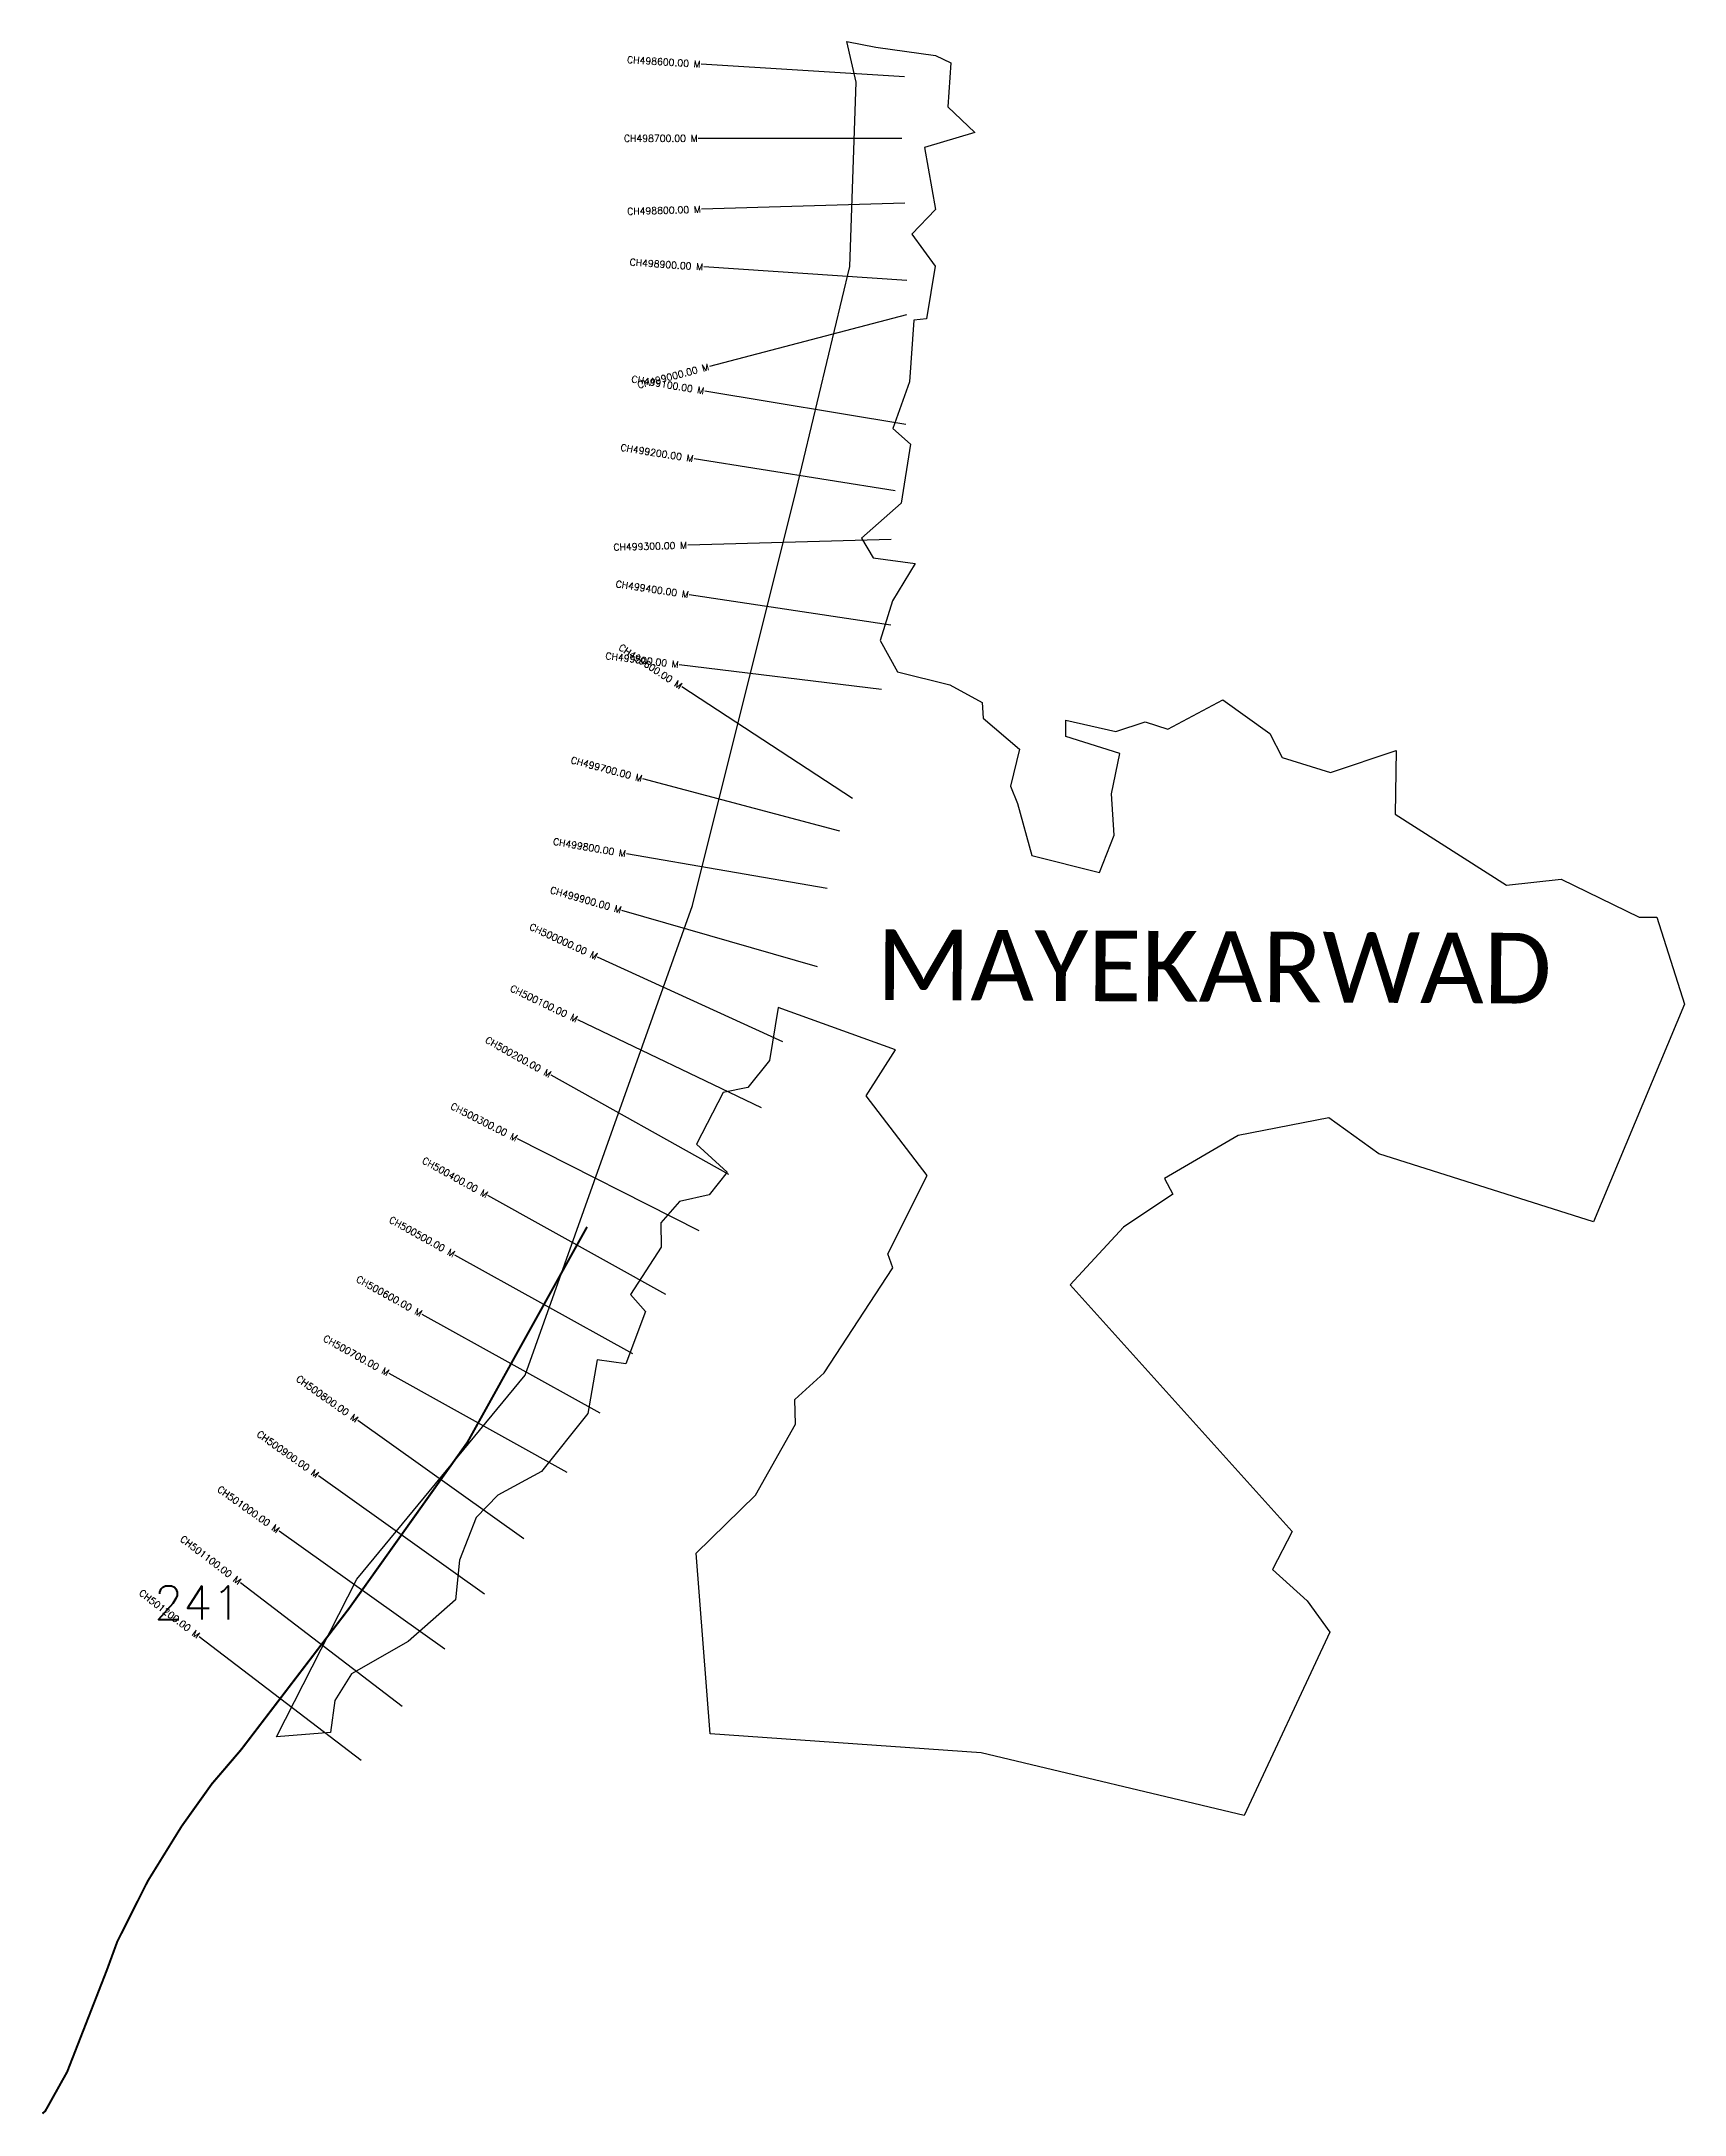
# Model space of a CAD drawing. Header units: metres. Extents: x 316753 to 319173, y 1884604 to 1887658.
import ezdxf
from ezdxf.enums import TextEntityAlignment as Align

# ---------------------------------------------------------------- set-up
doc = ezdxf.new("R2010")
doc.units = ezdxf.units.M
for name, color, linetype in [('ARTIFICIALLY PROTECTED', 4, 'Continuous'), ('CS', 134, 'Continuous'), ('CSMark', 6, 'Continuous'), ('village', 3, 'Continuous'), ('VILLAGE NAME', 250, 'Continuous')]:
    doc.layers.add(name, color=color, linetype=linetype)
doc.styles.get("Standard").update_dxf_attribs({"font": 'simplex.shx'})

msp = doc.modelspace()

# ---------------------------------------------------------------- linework, layer by layer
at = {"color": 6, "flags": 128}
msp.add_lwpolyline([(318651.8, 1886580.7), (318748.5, 1886613.1)], dxfattribs=at)
at = {"layer": 'ARTIFICIALLY PROTECTED', "const_width": 3, "flags": 128}
msp.add_lwpolyline([(317556.5, 1885911.4), (317526, 1885856.5), (317380.4, 1885594.3), (317205.6, 1885348.9), (317046.8, 1885141.1), (317003.7, 1885090.7), (316959.2, 1885028.3), (316909.3, 1884947.6), (316864.4, 1884858.4), (316849, 1884816.3), (316790.6, 1884666.6), (316758.4, 1884608.9), (316754.2, 1884605.1)], dxfattribs=at)
at = {"layer": 'CS'}
for p, q in [((318024.2, 1887605.7), (317724.8, 1887624.4)), ((318020.3, 1887515.2), (317720.3, 1887515.2)), ((318024.8, 1887419.9), (317725, 1887410.8)), ((318027.8, 1887305.7), (317728.5, 1887325.7)), ((318027.1, 1887255.2), (317736.9, 1887179)), ((318026, 1887093.5), (317730.1, 1887142.9)), ((318010.4, 1886996), (317714.1, 1887043)), ((318004.7, 1886924), (317704.8, 1886915.9)), ((318003.9, 1886798.1), (317707.2, 1886842.7)), ((317990.2, 1886703.3), (317692.4, 1886739.7)), ((317947.4, 1886542.7), (317696.3, 1886706.9)), ((317928.7, 1886494.3), (317638.8, 1886571.6)), ((317910.1, 1886409.8), (317614.5, 1886460.9)), ((317895.9, 1886294.4), (317607.7, 1886377.8)), ((317844.8, 1886183.9), (317572.1, 1886308.9)), ((317813.4, 1886086.9), (317542.9, 1886216.5)), ((317765.5, 1885988.7), (317503.5, 1886134.8)), ((317721.8, 1885905.5), (317454.1, 1886041)), ((317672.7, 1885811.8), (317410.5, 1885957.5)), ((317624.2, 1885724.4), (317361.9, 1885870)), ((317575.7, 1885637), (317313.4, 1885782.6)), ((317527.1, 1885549.5), (317264.8, 1885695.2)), ((317463.2, 1885452), (317218.8, 1885626)), ((317405.2, 1885370.5), (317160.8, 1885544.6)), ((317347.1, 1885289.1), (317102.8, 1885463.1)), ((317284.3, 1885204.9), (317046, 1885387.1)), ((317223.6, 1885125.4), (316985.2, 1885307.6))]:
    msp.add_line(p, q, dxfattribs=at)
at = {"layer": 'village', "color": 6}
for points in [[(319173.4, 1886239.7, 0), (319039.4, 1885918.8, 0), (318723.2, 1886019.2, 0), (318649.4, 1886072, 0), (318515.8, 1886046.2, 0), (318407.4, 1885982.9, 0), (318419.7, 1885959.8, 0), (318346.7, 1885911, 0), (318268.3, 1885825.9, 0), (318595.6, 1885462.8, 0), (318566.4, 1885406.8, 0), (318617.5, 1885360.6, 0), (318650.7, 1885314.4, 0), (318524.6, 1885044.4, 0), (318137.4, 1885136.4, 0), (317737.7, 1885164.4, 0), (317717.3, 1885430.7, 0), (317804.6, 1885516.1, 0), (317863.7, 1885621, 0), (317862.4, 1885656.9, 0), (317905.7, 1885696.3, 0), (318006.9, 1885850.9, 0), (317999.6, 1885871.6, 0), (318057.7, 1885987.1, 0), (317967.5, 1886104.5, 0), (318010.8, 1886172.3, 0), (317838.2, 1886234.7, 0), (317825.3, 1886156.8, 0), (317793.3, 1886116.8, 0), (317756.9, 1886109.5, 0), (317717.8, 1886033.2, 0), (317762.9, 1885992.2, 0), (317736.2, 1885958.8, 0), (317692.9, 1885948.9, 0), (317665.1, 1885917.4, 0), (317665.9, 1885881.8, 0), (317620.6, 1885811.9, 0), (317642.8, 1885787, 0), (317613.7, 1885709.9, 0), (317571.6, 1885715.8, 0), (317557.9, 1885636.6, 0), (317489.4, 1885551.1, 0), (317425.3, 1885516.4, 0), (317393.1, 1885483.3, 0), (317368.4, 1885420.4, 0), (317362.7, 1885362.1, 0), (317292.8, 1885300.7, 0), (317209.4, 1885253.1, 0), (317184.7, 1885213.5, 0), (317178.7, 1885166.4, 0), (317098.8, 1885159.9, 0), (317217.1, 1885392.2, 0), (317465.1, 1885693.2, 0), (317711.8, 1886384.9, 0), (317864.8, 1886996.6, 0), (317943.8, 1887326.4, 0), (317953.1, 1887597.8, 0), (317939.3, 1887658, 0), (317981.9, 1887649.8, 0), (318069.9, 1887637.3, 0), (318092.5, 1887626.5, 0), (318088, 1887561.5, 0), (318127.9, 1887523.9, 0), (318053.6, 1887501.7, 0), (318070.1, 1887410.6, 0), (318034.8, 1887374.2, 0), (318069.3, 1887326.9, 0), (318056.6, 1887249.4, 0), (318038.2, 1887247.2, 0), (318031.5, 1887156.6, 0), (318007.2, 1887087.8, 0), (318033.1, 1887064.5, 0), (318019.1, 1886977.9, 0), (317960.9, 1886926, 0), (317978, 1886897, 0), (318040.1, 1886888.6, 0), (318006.5, 1886833.8, 0), (317988.5, 1886775.4, 0), (318013.9, 1886729.2, 0), (318090.8, 1886710.2, 0), (318138.7, 1886683.9, 0), (318139.9, 1886660.8, 0), (318193.5, 1886615.5, 0), (318180.2, 1886561, 0), (318190.6, 1886535.3, 0), (318211.6, 1886458.6, 0), (318311.6, 1886433.8, 0), (318333.2, 1886488.4, 0), (318329, 1886549.7, 0), (318341.6, 1886609, 0), (318262.1, 1886633.8, 0), (318261.9, 1886657.8, 0), (318335.4, 1886641.3, 0), (318378.8, 1886655.7, 0), (318412.1, 1886645, 0), (318493.2, 1886687.8, 0), (318562.6, 1886638.4, 0), (318580.7, 1886603.2, 0), (318651.8, 1886580.7, 0)], [(318748.5, 1886613.1, 0), (318747.1, 1886519.7, 0), (318911.3, 1886414.8, 0), (318991.8, 1886423.6, 0), (319106.8, 1886367.6, 0), (319132.5, 1886367.7, 0), (319173.4, 1886239.7, 0)]]:
    msp.add_polyline3d(points, dxfattribs=at)

# ---------------------------------------------------------------- texts
at = {"insert": (316918.5, 1885382.8), "char_height": 50, "attachment_point": 1}
msp.add_mtext_dynamic_manual_height_columns('241', width=84.374, gutter_width=1, heights=[74.2], dxfattribs=at)
at = {"layer": 'CSMark'}
for s, rotation, p in [('CH498600.00 M', 356.4244, (317723.8, 1887624.5)), ('CH498800.00 M', 1.7339, (317724, 1887410.8)), ('CH498900.00 M', 356.1779, (317727.5, 1887325.7)), ('CH499000.00 M', 14.6981, (317735.9, 1887178.8)), ('CH499100.00 M', 350.5226, (317729.1, 1887143.1)), ('CH499200.00 M', 350.9929, (317713.1, 1887043.1)), ('CH499300.00 M', 1.5537, (317703.8, 1886915.8)), ('CH499400.00 M', 351.4498, (317706.2, 1886842.9)), ('CH499500.00 M', 353.0264, (317691.4, 1886739.8)), ('CH499600.00 M', 326.8169, (317695.4, 1886707.4)), ('CH499700.00 M', 345.0847, (317637.8, 1886571.8)), ('CH499800.00 M', 350.1972, (317613.5, 1886461.1)), ('CH499900.00 M', 343.8624, (317606.8, 1886378.1)), ('CH500000.00 M', 335.3726, (317571.2, 1886309.4)), ('CH500100.00 M', 334.3951, (317542, 1886216.9)), ('CH500200.00 M', 330.8491, (317502.6, 1886135.3)), ('CH500300.00 M', 333.1594, (317453.2, 1886041.4)), ('CH500400.00 M', 330.9589, (317409.6, 1885957.9)), ('CH500500.00 M', 330.9589, (317361, 1885870.5)), ('CH500600.00 M', 330.9589, (317312.5, 1885783.1)), ('CH500700.00 M', 330.9589, (317264, 1885695.7)), ('CH500800.00 M', 324.5404, (317218, 1885626.6)), ('CH500900.00 M', 324.5404, (317160, 1885545.1)), ('CH501000.00 M', 324.5404, (317102, 1885463.7)), ('CH501100.00 M', 322.6099, (317045.2, 1885387.7)), ('CH501200.00 M', 322.6098, (316984.5, 1885308.2))]:
    msp.add_text(s, height=10, rotation=rotation, dxfattribs=at).set_placement(p, align=Align.MIDDLE_RIGHT)
msp.add_text('CH498700.00 M', height=10, dxfattribs=at).set_placement((317719.3, 1887515.2), align=Align.MIDDLE_RIGHT)
at = {"layer": 'VILLAGE NAME', "insert": (317983.1, 1886349.9), "char_height": 104.042, "attachment_point": 1, "rotation": 359.6762}
msp.add_mtext_dynamic_manual_height_columns('{\\fCalibri|b0|i0|c0|p34;MAYEKARWAD}', width=1437.725, gutter_width=520.2, heights=[0], dxfattribs=at)

doc.saveas('drawing.dxf')
